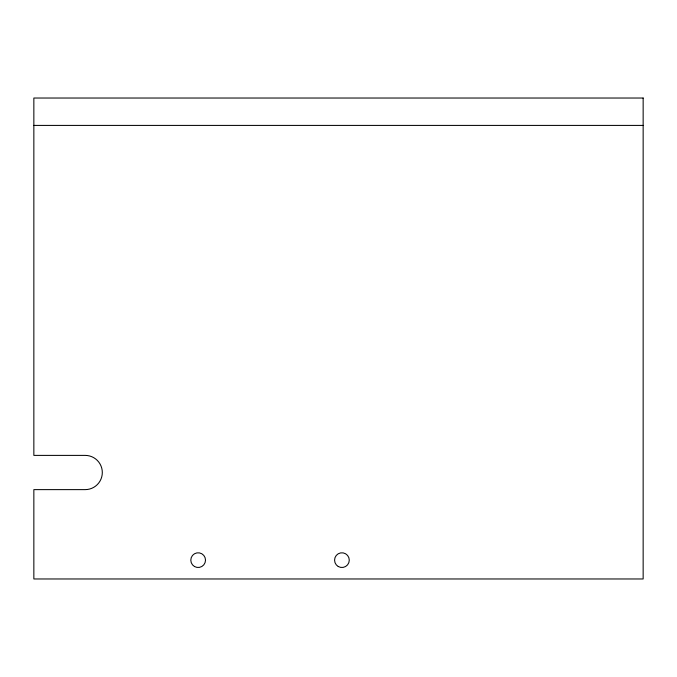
<?xml version="1.0" encoding="UTF-8"?>
<svg xmlns="http://www.w3.org/2000/svg" width="677" height="677" viewBox="0 0 677 677"><rect width="100%" height="100%" fill="white"/><g stroke="black" fill="none" stroke-linecap="round" stroke-linejoin="round"><path stroke-width="1.02" d="M33.85 125.414L643.15 125.414M643.15 98.03L33.85 98.03L33.85 455.393L85.192 455.393A17.111 17.111 0 0 1 102.312 472.512A17.111 17.111 0 0 1 85.192 489.623L33.85 489.623L33.85 578.97L643.15 578.97L643.15 98.03M338.246 566.514A7.362 7.362 0 0 0 349.281 560.141A7.362 7.362 0 0 0 338.246 553.769A7.362 7.362 0 0 0 338.246 566.514M194.477 566.514A7.362 7.362 0 0 0 205.512 560.141A7.362 7.362 0 0 0 194.477 553.769A7.362 7.362 0 0 0 194.477 566.514"/></g></svg>
